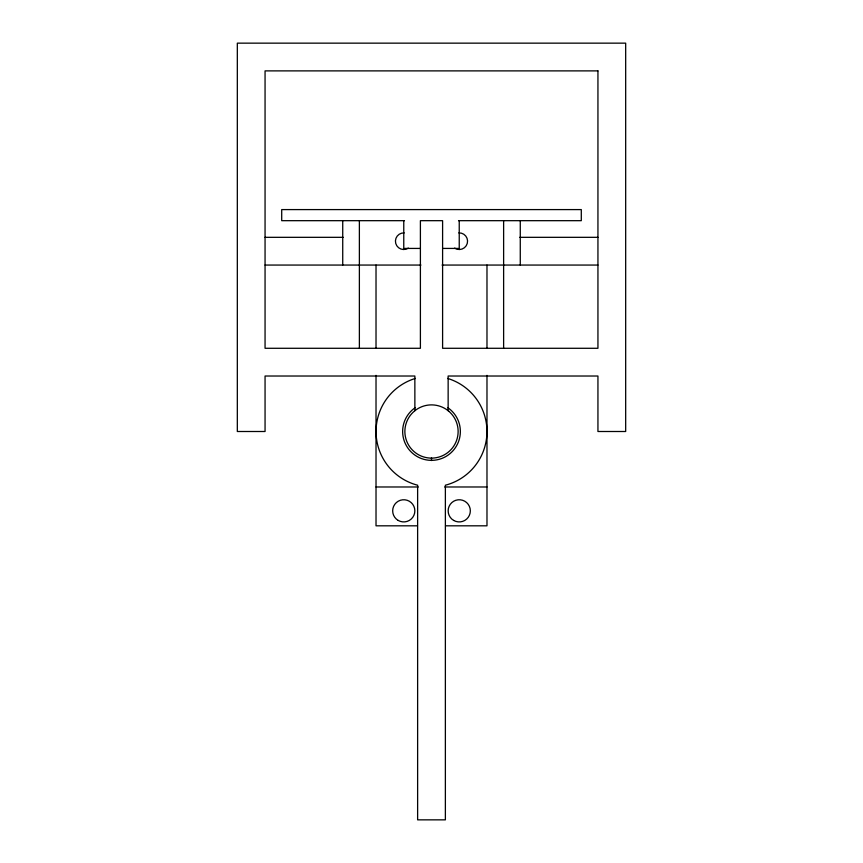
<?xml version="1.0" encoding="UTF-8"?>
<svg xmlns="http://www.w3.org/2000/svg" width="863" height="863" viewBox="0 0 863 863"><rect width="100%" height="100%" fill="white"/><g stroke="black" fill="none" stroke-linecap="round" stroke-linejoin="round"><path stroke-width="1.29" d="M404.488 220.68L281.705 220.68L281.705 209.59L581.295 209.59L581.295 220.68L458.512 220.68M265.06 237.325L343.215 237.325M519.785 237.325L597.94 237.325M420.4 248.425L403.765 248.425L403.765 220.68M442.6 248.425L459.235 248.425L459.235 220.68M265.06 265.06L420.928 265.06M442.072 265.06L597.94 265.06M376.02 486.98L418.296 486.98M444.704 486.98L486.98 486.98M417.465 525.815L376.02 525.815L376.02 375.351M445.535 525.815L486.98 525.815L486.98 375.351M414.876 410.691L414.855 376.02L265.06 376.02L265.06 431.5L237.325 431.5L237.325 43.15L625.675 43.15L625.675 431.5L597.94 431.5L597.94 376.02L448.145 376.02L448.145 410.723M520.27 220.68L520.27 265.06M503.625 220.68L503.625 348.285M486.98 265.06L486.98 348.447M431.5 457.919L431.5 460.562M376.02 265.06L376.02 348.447M359.375 220.68L359.375 348.285M342.73 220.68L342.73 265.06M447.606 378.415A55.48 55.48 0 0 1 447.606 484.585L445.373 485.211L445.373 819.85L417.627 819.85L417.627 485.211L415.394 484.585A55.48 55.48 0 0 1 415.394 378.415M408.382 248.123A8.317 8.317 0 0 1 395.739 243.431A8.317 8.317 0 0 1 404.164 232.902M458.836 232.902A8.317 8.317 0 0 1 467.261 243.431A8.317 8.317 0 0 1 454.618 248.123M447.53 407.509A28.846 28.846 0 0 1 446.333 456.247L445.103 456.948A28.846 28.846 0 0 1 417.897 456.948L416.667 456.247A28.846 28.846 0 0 1 415.47 407.509M597.94 70.885L265.06 70.885L265.06 348.285L420.4 348.285L420.4 220.68L442.6 220.68L442.6 348.285L597.94 348.285L597.94 70.885M448.663 411.133L447.638 410.324A26.634 26.634 0 0 0 404.876 431.155L404.887 432.46A26.634 26.634 0 0 0 431.802 458.124A26.634 26.634 0 0 0 458.124 431.845L458.113 430.54A26.634 26.634 0 0 0 448.663 411.133M453.69 520.443A11.1 11.1 0 0 0 470.335 510.831A11.1 11.1 0 0 0 453.69 501.23A11.1 11.1 0 0 0 453.69 520.443M398.21 520.443A11.1 11.1 0 0 0 414.855 510.831A11.1 11.1 0 0 0 398.21 501.23A11.1 11.1 0 0 0 398.21 520.443"/></g></svg>
